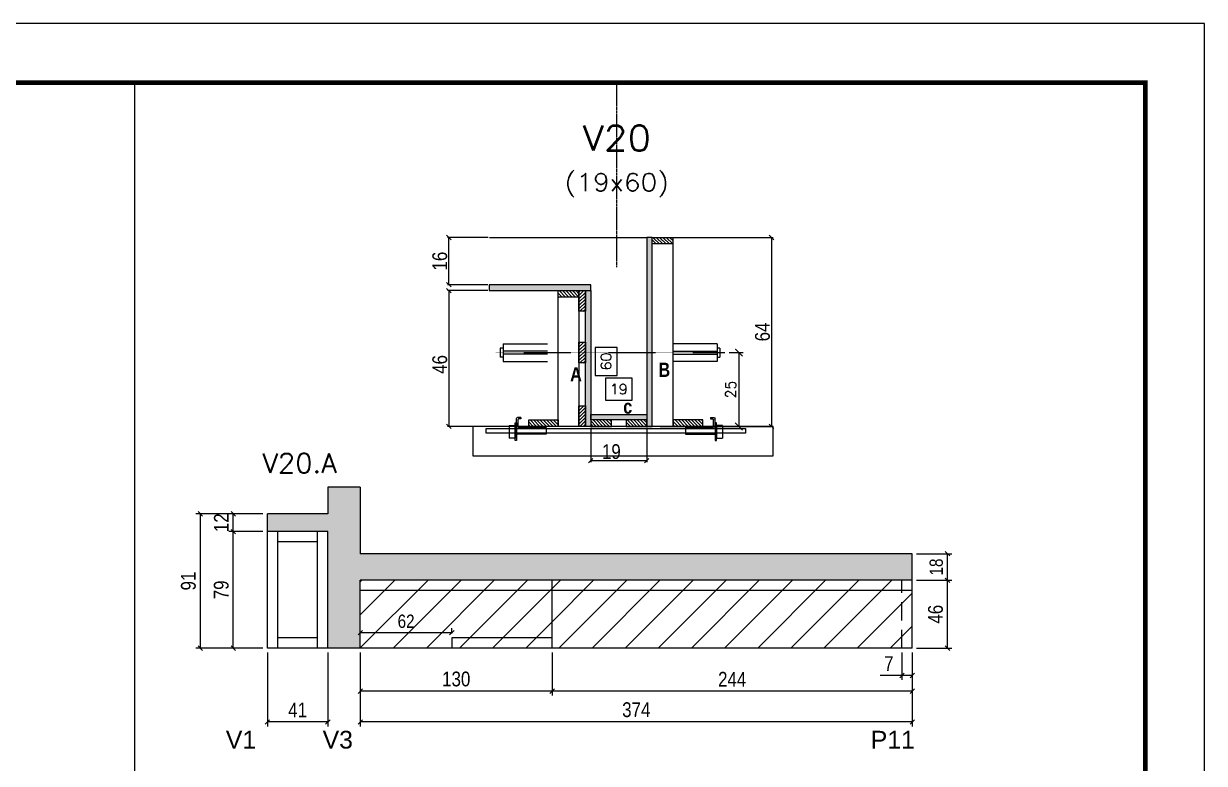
# Model space of a CAD drawing. Extents: x -10448 to -1189, y -11772 to 17235.
# Drawn here: x -8165 to -7365, y 9452 to 9953 of the extents above; entities that cross this region are included whole.
import ezdxf
from ezdxf.enums import TextEntityAlignment as Align

# ---------------------------------------------------------------- set-up
doc = ezdxf.new("R2010")
doc.units = 0
doc.linetypes.add('DASHED', pattern=[0.75, 0.5, -0.25])
doc.linetypes.add('HIDDEN', pattern=[0.375, 0.25, -0.125])
for name, color, linetype in [('5', 5, 'Continuous'), ('barrote', 251, 'Continuous'), ('COTA', 241, 'Continuous'), ('Cota Seção (2x)', 4, 'Continuous'), ('detalhes', 4, 'Continuous'), ('Painéis', 200, 'Continuous'), ('presilha', 1, 'Continuous'), ('Reaproveitamento', 251, 'Continuous'), ('SARR_2.2x7', 40, 'Continuous'), ('TENSOR', 3, 'Continuous'), ('Texto de Titulo', 7, 'Continuous'), ('Texto Qtd Sarr', 242, 'Continuous')]:
    doc.layers.add(name, color=color, linetype=linetype)
for name, color, linetype, lineweight in [('CONCRETO', 251, 'Continuous', 25), ('Folhas', 255, 'Continuous', 9), ('Hachura', 251, 'Continuous', 9), ('Madeira', 126, 'Continuous', 18), ('Sarr 2.2x7', 40, 'Continuous', 9), ('SARRAFO DE PRESSAO', 251, 'DASHED', 9), ('SCO-___-LAJ', 2, 'Continuous', 0), ('Texto Seção', 7, 'Continuous', 15)]:
    doc.layers.add(name, color=color, linetype=linetype, lineweight=lineweight)
doc.styles.add('COTA TECNICA', font='techl___.ttf', dxfattribs={"height": 10})
doc.styles.add('COTA TECNICA 2X', font='techl___.ttf', dxfattribs={"height": 10})
doc.styles.add('COTA TECNICA-50', font='techl___.ttf', dxfattribs={"height": 9})
doc.styles.add('REGUA-120', font='ROMANS.shx', dxfattribs={"height": 15})
doc.styles.add('Romans', font='romans.shx')
doc.styles.get("Standard").update_dxf_attribs({"font": 'arial.ttf'})
doc.styles.add('TECNICA', font='techb___.ttf', dxfattribs={"height": 10})
doc.dimstyles.new('COTA PAINEL-50', dxfattribs={"dimtxt": 9, "dimasz": 3, "dimexe": 3, "dimexo": 3, "dimgap": 3, "dimtad": 1, "dimdec": 1, "dimzin": 12, "dimdsep": 46, "dimtxsty": 'COTA TECNICA-50', "dimblk1": 'OBLIQUE', "dimblk2": 'OBLIQUE', "dimsah": 1, "dimcen": 0.9, "dimclrd": 4, "dimclre": 4, "dimclrt": 240, "dimadec": 1, "dimazin": 3, "dimtfac": 1, "dimtdec": 1, "dimtmove": 0, "dimatfit": 3, "dimfxl": 1, "dimtolj": 1, "dimtzin": 12, "dimarcsym": 0})
doc.dimstyles.new('Cota Seção (2x)', dxfattribs={"dimtxt": 7, "dimasz": 5, "dimexe": 3, "dimexo": 3, "dimgap": 2, "dimtad": 3, "dimdec": 1, "dimlfac": 0.5, "dimzin": 12, "dimdsep": 46, "dimtxsty": 'Romans', "dimblk": 'ARCHTICK', "dimcen": 0, "dimclrd": 4, "dimclre": 4, "dimclrt": 1, "dimadec": 1, "dimazin": 3, "dimtfac": 1, "dimtdec": 1, "dimtmove": 0, "dimatfit": 3, "dimldrblk": 'OBLIQUE', "dimfxl": 1, "dimtolj": 1, "dimtzin": 12, "dimarcsym": 0})
doc.dimstyles.new('Cota Seção interna', dxfattribs={"dimtxt": 7, "dimasz": 6, "dimexe": 0.18, "dimexo": 2, "dimgap": -4, "dimtad": 3, "dimdec": 1, "dimlfac": 0.5, "dimzin": 12, "dimdsep": 46, "dimtxsty": 'Romans', "dimblk": 'ARCHTICK', "dimcen": 0.09, "dimse1": 1, "dimse2": 1, "dimsd1": 1, "dimsd2": 1, "dimclrd": 180, "dimclre": 5, "dimclrt": 1, "dimadec": 0, "dimazin": 3, "dimtfac": 1, "dimtdec": 1, "dimtofl": 0, "dimtmove": 0, "dimatfit": 3, "dimldrblk": 'ARCHTICK', "dimfxl": 1, "dimtolj": 1, "dimtzin": 0, "dimarcsym": 0})
doc.dimstyles.new('PAINEL', dxfattribs={"dimtxt": 10, "dimasz": 3, "dimexe": 3, "dimexo": 3, "dimgap": 3, "dimtad": 1, "dimdec": 1, "dimzin": 12, "dimdsep": 46, "dimtxsty": 'COTA TECNICA', "dimblk1": 'OBLIQUE', "dimblk2": 'OBLIQUE', "dimsah": 1, "dimcen": 0.9, "dimclrd": 4, "dimclre": 4, "dimclrt": 240, "dimadec": 1, "dimazin": 3, "dimtfac": 1, "dimtdec": 1, "dimtmove": 0, "dimatfit": 3, "dimfxl": 1, "dimtolj": 1, "dimtzin": 12, "dimarcsym": 0})
doc.dimstyles.new('SECAO', dxfattribs={"dimscale": 0.333333, "dimtxt": 5, "dimasz": 9, "dimexe": 3, "dimexo": 3, "dimgap": 3, "dimtad": 1, "dimdec": 1, "dimlfac": 0.5, "dimzin": 12, "dimdsep": 46, "dimtxsty": 'COTA TECNICA 2X', "dimblk1": 'OBLIQUE', "dimblk2": 'OBLIQUE', "dimsah": 1, "dimcen": 0.9, "dimclrd": 4, "dimclre": 4, "dimclrt": 240, "dimadec": 1, "dimazin": 3, "dimtfac": 1, "dimtdec": 1, "dimtmove": 0, "dimatfit": 3, "dimfxl": 1, "dimtolj": 1, "dimtzin": 12, "dimarcsym": 0})

# ---------------------------------------------------------------- blocks, each defined once
blk = doc.blocks.new('9999999999')
at = {"layer": 'Folhas'}
blk.add_lwpolyline([(98138.98, 34190.21), (99623.98, 34190.21), (99623.98, 35240.21), (98138.98, 35240.21)], close=True, dxfattribs=at)
at = {"layer": 'Folhas', "color": 30, "const_width": 3}
blk.add_lwpolyline([(98213.98, 34230.21), (99583.98, 34230.21), (99583.98, 35200.21), (98213.98, 35200.21)], close=True, dxfattribs=at)
blk = doc.blocks.new('titulo1')
at = {"layer": 'Defpoints', "color": 252, "linetype": 'HIDDEN', "ltscale": 2}
blk.add_line((0, 0), (0, 125), dxfattribs=at)
at = {"layer": 'Defpoints', "style": 'Romans', "oblique": 15}
blk.add_attdef('FOLHA', text='', height=10, dxfattribs=at).set_placement((0, 15.58), align=Align.MIDDLE_CENTER)
at = {"layer": 'Texto Qtd Sarr', "color": 3, "style": 'Romans', "oblique": 15}
for tag, height, p in [('TITULO', 17, (0, 71.45)), ('SEÇÃO', 12, (0, 41.55))]:
    blk.add_attdef(tag, text='', height=height, dxfattribs=at).set_placement(p, align=Align.MIDDLE_CENTER)
blk = doc.blocks.new('_Oblique')
at = {"color": 0, "linetype": 'ByBlock', "lineweight": -2}
blk.add_line((-0.5, -0.5), (0.5, 0.5), dxfattribs=at)
blk = doc.blocks.new('*D807')
at = {"layer": 'COTA', "color": 4, "linetype": 'ByBlock', "lineweight": -2, "transparency": 16777216}
for p, q in [((-7806.77, 9526.69), (-7806.77, 9497.56)), ((-7562.77, 9526.69), (-7562.77, 9497.56)), ((-7562.77, 9500.56), (-7806.77, 9500.56))]:
    blk.add_line(p, q, dxfattribs=at)
at = {"layer": 'Defpoints', "color": 0, "linetype": 'ByBlock', "transparency": 16777216}
for p in [(-7806.77, 9529.69), (-7562.77, 9529.69), (-7806.77, 9500.56)]:
    blk.add_point(p, dxfattribs=at)
at = {"layer": 'COTA', "color": 4, "linetype": 'ByBlock', "lineweight": -2, "transparency": 16777216, "xscale": 3, "yscale": 3, "zscale": 3, "rotation": 180}
blk.add_blockref('_Oblique', (-7806.77, 9500.56), dxfattribs=at)
at = {"layer": 'COTA', "color": 4, "linetype": 'ByBlock', "lineweight": -2, "transparency": 16777216, "xscale": 3, "yscale": 3, "zscale": 3}
blk.add_blockref('_Oblique', (-7562.77, 9500.56), dxfattribs=at)
at = {"layer": 'COTA', "color": 240, "linetype": 'ByBlock', "transparency": 16777216, "insert": (-7684.77, 9508.63), "char_height": 10, "attachment_point": 5, "style": 'COTA TECNICA'}
blk.add_mtext('\\A1;244', dxfattribs=at)
blk = doc.blocks.new('*D808')
at = {"layer": 'COTA', "color": 4, "linetype": 'ByBlock', "lineweight": -2, "transparency": 16777216}
for p, q in [((-7936.77, 9526.69), (-7936.77, 9497.56)), ((-7806.77, 9526.69), (-7806.77, 9497.56)), ((-7806.77, 9500.56), (-7936.77, 9500.56))]:
    blk.add_line(p, q, dxfattribs=at)
at = {"layer": 'Defpoints', "color": 0, "linetype": 'ByBlock', "transparency": 16777216}
for p in [(-7936.77, 9529.69), (-7806.77, 9529.69), (-7936.77, 9500.56)]:
    blk.add_point(p, dxfattribs=at)
at = {"layer": 'COTA', "color": 4, "linetype": 'ByBlock', "lineweight": -2, "transparency": 16777216, "xscale": 3, "yscale": 3, "zscale": 3, "rotation": 180}
blk.add_blockref('_Oblique', (-7936.77, 9500.56), dxfattribs=at)
at = {"layer": 'COTA', "color": 4, "linetype": 'ByBlock', "lineweight": -2, "transparency": 16777216, "xscale": 3, "yscale": 3, "zscale": 3}
blk.add_blockref('_Oblique', (-7806.77, 9500.56), dxfattribs=at)
at = {"layer": 'COTA', "color": 240, "linetype": 'ByBlock', "transparency": 16777216, "insert": (-7871.77, 9508.78), "char_height": 10, "attachment_point": 5, "style": 'COTA TECNICA'}
blk.add_mtext('\\A1;130', dxfattribs=at)
blk = doc.blocks.new('*D814')
at = {"layer": 'COTA', "color": 4, "linetype": 'ByBlock', "lineweight": -2, "transparency": 16777216}
for p, q in [((-7936.77, 9526.69), (-7936.77, 9476.74)), ((-7562.77, 9526.69), (-7562.77, 9476.74)), ((-7562.77, 9479.74), (-7936.77, 9479.74))]:
    blk.add_line(p, q, dxfattribs=at)
at = {"layer": 'Defpoints', "color": 0, "linetype": 'ByBlock', "transparency": 16777216}
for p in [(-7936.77, 9529.69), (-7562.77, 9529.69), (-7936.77, 9479.74)]:
    blk.add_point(p, dxfattribs=at)
at = {"layer": 'COTA', "color": 4, "linetype": 'ByBlock', "lineweight": -2, "transparency": 16777216, "xscale": 3, "yscale": 3, "zscale": 3, "rotation": 180}
blk.add_blockref('_Oblique', (-7936.77, 9479.74), dxfattribs=at)
at = {"layer": 'COTA', "color": 4, "linetype": 'ByBlock', "lineweight": -2, "transparency": 16777216, "xscale": 3, "yscale": 3, "zscale": 3}
blk.add_blockref('_Oblique', (-7562.77, 9479.74), dxfattribs=at)
at = {"layer": 'COTA', "color": 240, "linetype": 'ByBlock', "transparency": 16777216, "insert": (-7749.77, 9487.96), "char_height": 10, "attachment_point": 5, "style": 'COTA TECNICA'}
blk.add_mtext('\\A1;374', dxfattribs=at)
blk = doc.blocks.new('*D815')
at = {"layer": 'COTA', "color": 4, "linetype": 'ByBlock', "lineweight": -2, "transparency": 16777216}
for p, q in [((-7559.77, 9575.69), (-7535.85, 9575.69)), ((-7538.85, 9529.69), (-7538.85, 9575.69)), ((-7559.77, 9529.69), (-7535.85, 9529.69))]:
    blk.add_line(p, q, dxfattribs=at)
at = {"layer": 'Defpoints', "color": 0, "linetype": 'ByBlock', "transparency": 16777216}
for p in [(-7562.77, 9575.69), (-7538.85, 9575.69), (-7562.77, 9529.69)]:
    blk.add_point(p, dxfattribs=at)
at = {"layer": 'COTA', "color": 4, "linetype": 'ByBlock', "lineweight": -2, "transparency": 16777216, "xscale": 3, "yscale": 3, "zscale": 3}
for p, rotation in [((-7538.85, 9575.69), 90), ((-7538.85, 9529.69), 270)]:
    blk.add_blockref('_Oblique', p, dxfattribs=dict(at, rotation=rotation))
at = {"layer": 'COTA', "color": 240, "linetype": 'ByBlock', "transparency": 16777216, "insert": (-7546.96, 9552.69), "char_height": 10, "attachment_point": 5, "rotation": 90, "style": 'COTA TECNICA'}
blk.add_mtext('\\A1;46', dxfattribs=at)
blk = doc.blocks.new('*D816')
at = {"layer": 'COTA', "color": 4, "linetype": 'ByBlock', "lineweight": -2, "transparency": 16777216}
for p, q in [((-7999.77, 9526.69), (-7999.77, 9476.74)), ((-7958.77, 9526.69), (-7958.77, 9476.74)), ((-7958.77, 9479.74), (-7999.77, 9479.74))]:
    blk.add_line(p, q, dxfattribs=at)
at = {"layer": 'Defpoints', "color": 0, "linetype": 'ByBlock', "transparency": 16777216}
for p in [(-7999.77, 9529.69), (-7958.77, 9529.69), (-7999.77, 9479.74)]:
    blk.add_point(p, dxfattribs=at)
at = {"layer": 'COTA', "color": 4, "linetype": 'ByBlock', "lineweight": -2, "transparency": 16777216, "xscale": 3, "yscale": 3, "zscale": 3, "rotation": 180}
blk.add_blockref('_Oblique', (-7999.77, 9479.74), dxfattribs=at)
at = {"layer": 'COTA', "color": 4, "linetype": 'ByBlock', "lineweight": -2, "transparency": 16777216, "xscale": 3, "yscale": 3, "zscale": 3}
blk.add_blockref('_Oblique', (-7958.77, 9479.74), dxfattribs=at)
at = {"layer": 'COTA', "color": 240, "linetype": 'ByBlock', "transparency": 16777216, "insert": (-7979.27, 9487.81), "char_height": 10, "attachment_point": 5, "style": 'COTA TECNICA'}
blk.add_mtext('\\A1;41', dxfattribs=at)
blk = doc.blocks.new('*D809')
at = {"layer": 'COTA', "color": 4, "linetype": 'ByBlock', "lineweight": -2, "transparency": 16777216}
for p, q in [((-8002.77, 9608.69), (-8025.88, 9608.69)), ((-8022.88, 9529.69), (-8022.88, 9608.69)), ((-8002.77, 9529.69), (-8025.88, 9529.69))]:
    blk.add_line(p, q, dxfattribs=at)
at = {"layer": 'Defpoints', "color": 0, "linetype": 'ByBlock', "transparency": 16777216}
for p in [(-8022.88, 9608.69), (-7999.77, 9608.69), (-7999.77, 9529.69)]:
    blk.add_point(p, dxfattribs=at)
at = {"layer": 'COTA', "color": 4, "linetype": 'ByBlock', "lineweight": -2, "transparency": 16777216, "xscale": 3, "yscale": 3, "zscale": 3}
for p, rotation in [((-8022.88, 9608.69), 90), ((-8022.88, 9529.69), 270)]:
    blk.add_blockref('_Oblique', p, dxfattribs=dict(at, rotation=rotation))
at = {"layer": 'COTA', "color": 240, "linetype": 'ByBlock', "transparency": 16777216, "insert": (-8030.98, 9569.19), "char_height": 10, "attachment_point": 5, "rotation": 90, "style": 'COTA TECNICA'}
blk.add_mtext('\\A1;79', dxfattribs=at)
blk = doc.blocks.new('*D810')
at = {"layer": 'COTA', "color": 4, "linetype": 'ByBlock', "lineweight": -2, "transparency": 16777216}
for p, q in [((-8002.77, 9620.69), (-8025.88, 9620.69)), ((-8022.88, 9608.69), (-8022.88, 9620.69)), ((-8002.77, 9608.69), (-8025.88, 9608.69))]:
    blk.add_line(p, q, dxfattribs=at)
at = {"layer": 'Defpoints', "color": 0, "linetype": 'ByBlock', "transparency": 16777216}
for p in [(-8022.88, 9620.69), (-7999.77, 9620.69), (-7999.77, 9608.69)]:
    blk.add_point(p, dxfattribs=at)
at = {"layer": 'COTA', "color": 4, "linetype": 'ByBlock', "lineweight": -2, "transparency": 16777216, "xscale": 3, "yscale": 3, "zscale": 3}
for p, rotation in [((-8022.88, 9620.69), 90), ((-8022.88, 9608.69), 270)]:
    blk.add_blockref('_Oblique', p, dxfattribs=dict(at, rotation=rotation))
at = {"layer": 'COTA', "color": 240, "linetype": 'ByBlock', "transparency": 16777216, "insert": (-8030.94, 9614.69), "char_height": 10, "attachment_point": 5, "rotation": 90, "style": 'COTA TECNICA'}
blk.add_mtext('\\A1;12', dxfattribs=at)
blk = doc.blocks.new('*D811')
at = {"layer": 'COTA', "color": 4, "linetype": 'ByBlock', "lineweight": -2, "transparency": 16777216}
for p, q in [((-8002.77, 9620.69), (-8048.17, 9620.69)), ((-8045.17, 9529.69), (-8045.17, 9620.69)), ((-8002.77, 9529.69), (-8048.17, 9529.69))]:
    blk.add_line(p, q, dxfattribs=at)
at = {"layer": 'Defpoints', "color": 0, "linetype": 'ByBlock', "transparency": 16777216}
for p in [(-8045.17, 9620.69), (-7999.77, 9620.69), (-7999.77, 9529.69)]:
    blk.add_point(p, dxfattribs=at)
at = {"layer": 'COTA', "color": 4, "linetype": 'ByBlock', "lineweight": -2, "transparency": 16777216, "xscale": 3, "yscale": 3, "zscale": 3}
for p, rotation in [((-8045.17, 9620.69), 90), ((-8045.17, 9529.69), 270)]:
    blk.add_blockref('_Oblique', p, dxfattribs=dict(at, rotation=rotation))
at = {"layer": 'COTA', "color": 240, "linetype": 'ByBlock', "transparency": 16777216, "insert": (-8053.26, 9575.19), "char_height": 10, "attachment_point": 5, "rotation": 90, "style": 'COTA TECNICA'}
blk.add_mtext('\\A1;91', dxfattribs=at)
blk = doc.blocks.new('*D817')
at = {"layer": 'COTA', "color": 4, "linetype": 'ByBlock', "lineweight": -2, "transparency": 16777216}
for p, q in [((-7569.77, 9526.69), (-7569.77, 9508.2)), ((-7562.77, 9526.69), (-7562.77, 9508.2)), ((-7569.77, 9511.2), (-7584.5, 9511.2)), ((-7562.77, 9511.2), (-7569.77, 9511.2))]:
    blk.add_line(p, q, dxfattribs=at)
at = {"layer": 'Defpoints', "color": 0, "linetype": 'ByBlock', "transparency": 16777216}
for p in [(-7569.77, 9529.69), (-7562.77, 9529.69), (-7569.77, 9511.2)]:
    blk.add_point(p, dxfattribs=at)
at = {"layer": 'COTA', "color": 4, "linetype": 'ByBlock', "lineweight": -2, "transparency": 16777216, "xscale": 3, "yscale": 3, "zscale": 3, "rotation": 180}
blk.add_blockref('_Oblique', (-7569.77, 9511.2), dxfattribs=at)
at = {"layer": 'COTA', "color": 4, "linetype": 'ByBlock', "lineweight": -2, "transparency": 16777216, "xscale": 3, "yscale": 3, "zscale": 3}
blk.add_blockref('_Oblique', (-7562.77, 9511.2), dxfattribs=at)
at = {"layer": 'COTA', "color": 240, "linetype": 'ByBlock', "transparency": 16777216, "insert": (-7578.63, 9519.27), "char_height": 10, "attachment_point": 5, "style": 'COTA TECNICA'}
blk.add_mtext('\\A1;7', dxfattribs=at)
blk = doc.blocks.new('*D819')
at = {"layer": 'COTA', "color": 4, "linetype": 'ByBlock', "lineweight": -2, "transparency": 16777216}
for p, q in [((-7559.77, 9593.69), (-7535.85, 9593.69)), ((-7538.85, 9575.69), (-7538.85, 9593.69)), ((-7559.77, 9575.69), (-7535.85, 9575.69))]:
    blk.add_line(p, q, dxfattribs=at)
at = {"layer": 'Defpoints', "color": 0, "linetype": 'ByBlock', "transparency": 16777216}
for p in [(-7562.77, 9593.69), (-7538.85, 9593.69), (-7562.77, 9575.69)]:
    blk.add_point(p, dxfattribs=at)
at = {"layer": 'COTA', "color": 4, "linetype": 'ByBlock', "lineweight": -2, "transparency": 16777216, "xscale": 3, "yscale": 3, "zscale": 3}
for p, rotation in [((-7538.85, 9593.69), 90), ((-7538.85, 9575.69), 270)]:
    blk.add_blockref('_Oblique', p, dxfattribs=dict(at, rotation=rotation))
at = {"layer": 'COTA', "color": 240, "linetype": 'ByBlock', "transparency": 16777216, "insert": (-7546.44, 9584.69), "char_height": 9, "attachment_point": 5, "rotation": 90, "style": 'COTA TECNICA-50'}
blk.add_mtext('\\A1;18', dxfattribs=at)
blk = doc.blocks.new('*D813')
at = {"layer": 'COTA', "color": 4, "linetype": 'ByBlock', "lineweight": -2, "transparency": 16777216}
for p, q in [((-7936.77, 9532.69), (-7936.77, 9543.29)), ((-7936.77, 9540.29), (-7874.77, 9540.29)), ((-7874.77, 9539.69), (-7874.77, 9543.29))]:
    blk.add_line(p, q, dxfattribs=at)
at = {"layer": 'Defpoints', "color": 0, "linetype": 'ByBlock', "transparency": 16777216}
for p in [(-7874.77, 9540.29), (-7874.77, 9536.69), (-7936.77, 9529.69)]:
    blk.add_point(p, dxfattribs=at)
at = {"layer": 'COTA', "color": 4, "linetype": 'ByBlock', "lineweight": -2, "transparency": 16777216, "xscale": 3, "yscale": 3, "zscale": 3, "rotation": 180}
blk.add_blockref('_Oblique', (-7936.77, 9540.29), dxfattribs=at)
at = {"layer": 'COTA', "color": 4, "linetype": 'ByBlock', "lineweight": -2, "transparency": 16777216, "xscale": 3, "yscale": 3, "zscale": 3}
blk.add_blockref('_Oblique', (-7874.77, 9540.29), dxfattribs=at)
at = {"layer": 'COTA', "color": 240, "linetype": 'ByBlock', "transparency": 16777216, "insert": (-7905.77, 9547.88), "char_height": 9, "attachment_point": 5, "style": 'COTA TECNICA-50'}
blk.add_mtext('\\A1;62', dxfattribs=at)
blk = doc.blocks.new('*D911')
at = {"layer": 'COTA', "color": 4, "lineweight": -2, "transparency": 16777216}
for p, q in [((-7780.66, 9678.91), (-7780.66, 9655.73)), ((-7742.66, 9678.91), (-7742.66, 9655.73)), ((-7780.66, 9656.73), (-7742.66, 9656.73))]:
    blk.add_line(p, q, dxfattribs=at)
at = {"layer": 'Defpoints', "color": 0, "transparency": 16777216}
for p in [(-7780.66, 9679.91), (-7742.66, 9679.91), (-7742.66, 9656.73)]:
    blk.add_point(p, dxfattribs=at)
at = {"layer": 'COTA', "color": 4, "lineweight": -2, "transparency": 16777216, "xscale": 3, "yscale": 3, "zscale": 3, "rotation": 180}
blk.add_blockref('_Oblique', (-7780.66, 9656.73), dxfattribs=at)
at = {"layer": 'COTA', "color": 4, "lineweight": -2, "transparency": 16777216, "xscale": 3, "yscale": 3, "zscale": 3}
blk.add_blockref('_Oblique', (-7742.66, 9656.73), dxfattribs=at)
at = {"layer": 'COTA', "color": 240, "transparency": 16777216, "insert": (-7766.66, 9662.82), "char_height": 10, "attachment_point": 5, "style": 'COTA TECNICA 2X'}
blk.add_mtext('\\A1;19', dxfattribs=at)
blk = doc.blocks.new('*D912')
at = {"layer": 'COTA', "color": 4, "lineweight": -2, "transparency": 16777216}
for p, q in [((-7733.66, 9807.91), (-7657.11, 9807.91)), ((-7658.11, 9807.91), (-7658.11, 9679.91)), ((-7733.66, 9679.91), (-7657.11, 9679.91))]:
    blk.add_line(p, q, dxfattribs=at)
at = {"layer": 'Defpoints', "color": 0, "transparency": 16777216}
for p in [(-7734.66, 9807.91, 0), (-7734.66, 9679.91, 0), (-7658.11, 9679.91)]:
    blk.add_point(p, dxfattribs=at)
at = {"layer": 'COTA', "color": 4, "lineweight": -2, "transparency": 16777216, "xscale": 3, "yscale": 3, "zscale": 3}
for p, rotation in [((-7658.11, 9807.91), 90), ((-7658.11, 9679.91), 270)]:
    blk.add_blockref('_Oblique', p, dxfattribs=dict(at, rotation=rotation))
at = {"layer": 'COTA', "color": 240, "transparency": 16777216, "insert": (-7664.21, 9743.91), "char_height": 10, "attachment_point": 5, "rotation": 90, "style": 'COTA TECNICA 2X'}
blk.add_mtext('\\A1;64', dxfattribs=at)
blk = doc.blocks.new('*D913')
at = {"layer": 'COTA', "color": 4, "lineweight": -2, "transparency": 16777216}
for p, q in [((-7850.35, 9771.91), (-7877.79, 9771.91)), ((-7876.79, 9771.91), (-7876.79, 9679.91)), ((-7789.66, 9679.91), (-7877.79, 9679.91))]:
    blk.add_line(p, q, dxfattribs=at)
at = {"layer": 'Defpoints', "color": 0, "transparency": 16777216}
for p in [(-7849.35, 9771.91), (-7876.79, 9679.91), (-7788.66, 9679.91, 0)]:
    blk.add_point(p, dxfattribs=at)
at = {"layer": 'COTA', "color": 4, "lineweight": -2, "transparency": 16777216, "xscale": 3, "yscale": 3, "zscale": 3}
for p, rotation in [((-7876.79, 9771.91), 90), ((-7876.79, 9679.91), 270)]:
    blk.add_blockref('_Oblique', p, dxfattribs=dict(at, rotation=rotation))
at = {"layer": 'COTA', "color": 240, "transparency": 16777216, "insert": (-7882.89, 9721.91), "char_height": 10, "attachment_point": 5, "rotation": 90, "style": 'COTA TECNICA 2X'}
blk.add_mtext('\\A1;46', dxfattribs=at)
blk = doc.blocks.new('*D914')
at = {"layer": 'COTA', "color": 4, "lineweight": -2, "transparency": 16777216}
for p, q in [((-7850.18, 9807.91), (-7877.79, 9807.91)), ((-7876.79, 9775.91), (-7876.79, 9807.91)), ((-7850.35, 9775.91), (-7877.79, 9775.91))]:
    blk.add_line(p, q, dxfattribs=at)
at = {"layer": 'Defpoints', "color": 0, "transparency": 16777216}
for p in [(-7876.79, 9807.91), (-7849.18, 9807.91), (-7849.35, 9775.91)]:
    blk.add_point(p, dxfattribs=at)
at = {"layer": 'COTA', "color": 4, "lineweight": -2, "transparency": 16777216, "xscale": 3, "yscale": 3, "zscale": 3}
for p, rotation in [((-7876.79, 9807.91), 90), ((-7876.79, 9775.91), 270)]:
    blk.add_blockref('_Oblique', p, dxfattribs=dict(at, rotation=rotation))
at = {"layer": 'COTA', "color": 240, "transparency": 16777216, "insert": (-7882.89, 9791.91), "char_height": 10, "attachment_point": 5, "rotation": 90, "style": 'COTA TECNICA 2X'}
blk.add_mtext('\\A1;16', dxfattribs=at)
blk = doc.blocks.new('*D916')
at = {"layer": 'Cota Seção (2x)', "color": 180, "lineweight": -2, "transparency": 16777216}
for p, q in [((-7762.7, 9733.41), (-7777.7, 9733.41)), ((-7777.7, 9733.41), (-7777.7, 9714.41)), ((-7762.7, 9714.41), (-7762.7, 9733.41)), ((-7777.7, 9714.41), (-7762.7, 9714.41))]:
    blk.add_line(p, q, dxfattribs=at)
at = {"layer": 'Defpoints', "color": 0, "transparency": 16777216}
for p in [(-7758.7, 9807.91), (-7742.66, 9807.91), (-7742.66, 9687.91)]:
    blk.add_point(p, dxfattribs=at)
at = {"layer": 'Cota Seção (2x)', "color": 1, "transparency": 16777216, "insert": (-7770.2, 9723.91), "char_height": 7, "attachment_point": 5, "rotation": 90, "style": 'Romans'}
blk.add_mtext('\\A1;60', dxfattribs=at)
blk = doc.blocks.new('_ArchTick')
at = {"color": 0, "linetype": 'ByBlock', "const_width": 0.15}
blk.add_lwpolyline([(-0.5, -0.5), (0.5, 0.5)], dxfattribs=at)
blk = doc.blocks.new('*D917')
at = {"layer": 'Cota Seção (2x)', "color": 180, "lineweight": -2, "transparency": 16777216}
for p, q in [((-7752.66, 9712.68), (-7770.66, 9712.68)), ((-7770.66, 9712.68), (-7770.66, 9697.68)), ((-7752.66, 9697.68), (-7752.66, 9712.68)), ((-7770.66, 9697.68), (-7752.66, 9697.68))]:
    blk.add_line(p, q, dxfattribs=at)
at = {"layer": 'Defpoints', "color": 0, "transparency": 16777216}
for p in [(-7742.66, 9693.68), (-7780.66, 9687.91), (-7742.66, 9687.91)]:
    blk.add_point(p, dxfattribs=at)
at = {"layer": 'Cota Seção (2x)', "color": 1, "transparency": 16777216, "insert": (-7761.66, 9705.18), "char_height": 7, "attachment_point": 5, "style": 'Romans'}
blk.add_mtext('\\A1;19', dxfattribs=at)
blk = doc.blocks.new('*D915')
at = {"layer": 'COTA', "color": 4, "lineweight": -2, "transparency": 16777216}
for p, q in [((-7686.75, 9729.91), (-7677.25, 9729.91)), ((-7680.25, 9729.91), (-7680.25, 9679.91)), ((-7702.06, 9679.91), (-7677.25, 9679.91))]:
    blk.add_line(p, q, dxfattribs=at)
at = {"layer": 'Defpoints', "color": 0, "transparency": 16777216}
for p in [(-7689.75, 9729.91), (-7705.06, 9679.91), (-7680.25, 9679.91)]:
    blk.add_point(p, dxfattribs=at)
at = {"layer": 'COTA', "color": 4, "lineweight": -2, "transparency": 16777216, "xscale": 5, "yscale": 5, "zscale": 5}
for p, rotation in [((-7680.25, 9729.91), 90), ((-7680.25, 9679.91), 270)]:
    blk.add_blockref('_ArchTick', p, dxfattribs=dict(at, rotation=rotation))
at = {"layer": 'COTA', "color": 1, "transparency": 16777216, "insert": (-7685.75, 9704.91), "char_height": 7, "attachment_point": 5, "rotation": 90, "style": 'Romans'}
blk.add_mtext('\\A1;25', dxfattribs=at)
blk = doc.blocks.new('PRESILHA METÁLICA 1')
at = {"layer": 'presilha'}
for p, q in [((0, 13), (6, 13)), ((0, 13), (0, 0)), ((6, 15.5), (7.5, 15.5)), ((6, -2.5), (6, 15.5)), ((6, 13), (6, 0)), ((7.5, 10.6), (7.5, 19.9)), ((7.5, 15.5), (7.5, -2.5)), ((12, 21), (8.6, 21)), ((9, 11.6), (9, 18.9)), ((12, 19.5), (9.6, 19.5)), ((12, 21), (12, 19.5)), ((6, 0), (0, 0)), ((37.5, 4.1), (7.5, 4.1)), ((37.5, 11), (9.6, 11)), ((37.5, 11), (37.5, 4.1)), ((7.5, -2.5), (6, -2.5))]:
    blk.add_line(p, q, dxfattribs=at)
for centre, radius, start, end in [((8.6, 19.9), 1.14, 90, 180), ((9.6, 18.9), 0.57, 90, 180), ((9.6, 11.6), 0.57, 180, 270)]:
    blk.add_arc(centre, radius, start, end, dxfattribs=at)

msp = doc.modelspace()

# ---------------------------------------------------------------- hatches: boundary and pattern name
at = {"layer": 'COTA', "linetype": 'ByBlock'}
h = msp.add_hatch(dxfattribs=at)
h.set_pattern_fill('AR-CONC', color=256, scale=0.03)
h.paths.add_polyline_path([(-7562.77, 9593.69), (-7936.77, 9593.69), (-7936.77, 9638.69), (-7958.77, 9638.69), (-7958.77, 9620.69), (-7999.77, 9620.69), (-7999.77, 9608.69), (-7958.77, 9608.69), (-7958.77, 9529.69), (-7936.77, 9529.69), (-7936.77, 9575.69), (-7562.77, 9575.69)])
at = {"layer": 'Hachura'}
h = msp.add_hatch(color=256, dxfattribs=at)
h.dxf.hatch_style = 1
h.paths.add_polyline_path([(-7739.06, 9807.91), (-7742.66, 9807.91), (-7742.66, 9679.91), (-7739.06, 9679.91)])
h = msp.add_hatch(dxfattribs=at)
h.set_pattern_fill('ANSI31', color=256, scale=0.5, angle=90, style=0)
h.set_pattern_definition([(135, (-31031.9778, 18111.1567), (-1.12253202, -1.12253202), [])])
h.paths.add_polyline_path([(-7725.06, 9807.91), (-7725.06, 9803.51), (-7739.06, 9803.51), (-7739.06, 9807.91)])
h = msp.add_hatch(color=256, dxfattribs=at)
h.dxf.hatch_style = 1
h.paths.add_polyline_path([(-7780.66, 9775.91), (-7849.35, 9775.91), (-7849.35, 9771.91), (-7780.66, 9771.91)])
h = msp.add_hatch(dxfattribs=at)
h.set_pattern_fill('ANSI31', color=256, scale=0.5, angle=90, style=0)
h.set_pattern_definition([(135, (-31095.5778, 18075.1567), (-1.12253202, -1.12253202), [])])
h.paths.add_polyline_path([(-7788.66, 9771.91), (-7788.66, 9767.51), (-7802.66, 9767.51), (-7802.66, 9771.91)])
h = msp.add_hatch(color=256, dxfattribs=at)
h.dxf.hatch_style = 1
h.paths.add_polyline_path([(-7780.66, 9771.91), (-7784.26, 9771.91), (-7784.26, 9757.91), (-7784.26, 9679.91), (-7780.66, 9679.91), (-7780.66, 9684.31)])
h = msp.add_hatch(dxfattribs=at)
h.set_pattern_fill('ANSI31', color=256, scale=0.5, angle=270, style=0)
h.set_pattern_definition([(315, (14789.6626, 1450.2692), (1.12253202, 1.12253202), [])])
h.paths.add_polyline_path([(-7822.66, 9679.91), (-7822.66, 9684.31), (-7802.66, 9684.31), (-7802.66, 9679.91)])
h = msp.add_hatch(color=256, dxfattribs=at)
h.dxf.hatch_style = 1
h.paths.add_polyline_path([(-7742.66, 9687.91), (-7780.66, 9687.91), (-7780.66, 9684.31), (-7766.66, 9684.31), (-7742.66, 9684.31)])
h = msp.add_hatch(dxfattribs=at)
h.set_pattern_fill('ANSI31', color=256, scale=0.5, angle=270, style=0)
h.set_pattern_definition([(315, (14793.6626, 1450.2692), (1.12253202, 1.12253202), [])])
h.paths.add_polyline_path([(-7704.66, 9679.91), (-7704.66, 9684.31), (-7724.66, 9684.31), (-7724.66, 9679.91)])
at = {"layer": 'Madeira'}
h = msp.add_hatch(dxfattribs=at)
h.set_pattern_fill('ANSI31', color=256, scale=0.5)
h.set_pattern_definition([(45, (-131317.4991, -24112.6791), (-1.122532015, 1.122532015), [])])
h.paths.add_polyline_path([(-7784.26, 9771.91), (-7788.66, 9771.91), (-7788.66, 9757.91), (-7784.26, 9757.91)])
h = msp.add_hatch(dxfattribs=at)
h.set_pattern_fill('ANSI31', color=256, scale=0.5)
h.set_pattern_definition([(45, (-131317.4991, -24147.6791), (-1.122532015, 1.122532015), [])])
h.paths.add_polyline_path([(-7784.26, 9736.91), (-7788.66, 9736.91), (-7788.66, 9722.91), (-7784.26, 9722.91)])
h = msp.add_hatch(dxfattribs=at)
h.set_pattern_fill('ANSI31', color=256, scale=0.5)
h.set_pattern_definition([(45, (-131317.4991, -24190.6791), (-1.122532015, 1.122532015), [])])
h.paths.add_polyline_path([(-7784.26, 9693.91), (-7788.66, 9693.91), (-7788.66, 9679.91), (-7784.26, 9679.91)])
h = msp.add_hatch(dxfattribs=at)
h.set_pattern_fill('ANSI31', color=256, scale=0.5, angle=90)
h.set_pattern_definition([(135, (26121.2627, -113832.2568), (-1.122532015, -1.122532015), [])])
h.paths.add_polyline_path([(-7780.66, 9684.31), (-7780.66, 9679.91), (-7766.66, 9679.91), (-7766.66, 9684.31)])
h = msp.add_hatch(dxfattribs=at)
h.set_pattern_fill('ANSI31', color=256, scale=0.5, angle=90)
h.set_pattern_definition([(135, (26097.2627, -113832.2568), (-1.122532015, -1.122532015), [])])
h.paths.add_polyline_path([(-7756.66, 9684.31), (-7756.66, 9679.91), (-7742.66, 9679.91), (-7742.66, 9684.31)])
at = {"layer": 'Reaproveitamento'}
h = msp.add_hatch(dxfattribs=at)
h.set_pattern_fill('ANSI31', color=256, scale=5)
h.paths.add_polyline_path([(-7806.77, 9575.69), (-7936.77, 9575.69), (-7936.77, 9529.69), (-7806.77, 9529.69)])
h = msp.add_hatch(dxfattribs=at)
h.set_pattern_fill('ANSI31', color=256, scale=5)
h.paths.add_polyline_path([(-7562.77, 9575.69), (-7806.77, 9575.69), (-7806.77, 9529.69), (-7562.77, 9529.69)])

# ---------------------------------------------------------------- linework, layer by layer
at = {"ltscale": 3}
for p, q in [((-7841.98, 9732.91), (-7841.98, 9726.91)), ((-7839.98, 9732.91), (-7841.98, 9732.91)), ((-7839.98, 9735.91), (-7839.98, 9723.91)), ((-7839.98, 9735.91), (-7809.98, 9735.91)), ((-7809.98, 9730.91), (-7839.98, 9730.91)), ((-7695.06, 9735.91), (-7725.06, 9735.91)), ((-7725.06, 9730.91), (-7695.06, 9730.91)), ((-7695.06, 9735.91), (-7695.06, 9723.91)), ((-7693.06, 9732.91), (-7695.06, 9732.91)), ((-7693.06, 9732.91), (-7693.06, 9726.91)), ((-7839.98, 9726.91), (-7841.98, 9726.91)), ((-7809.98, 9728.91), (-7839.98, 9728.91)), ((-7839.98, 9723.91), (-7809.98, 9723.91)), ((-7725.06, 9728.91), (-7695.06, 9728.91)), ((-7695.06, 9723.91), (-7725.06, 9723.91)), ((-7695.06, 9726.91), (-7693.06, 9726.91))]:
    msp.add_line(p, q, dxfattribs=at)
at = {"layer": 'barrote', "elevation": 0}
msp.add_lwpolyline([(-7860.51, 9659.91), (-7656.93, 9659.91), (-7656.93, 9679.91), (-7860.51, 9679.91)], close=True, dxfattribs=at)
at = {"layer": 'CONCRETO', "linetype": 'Continuous'}
msp.add_line((-7849.18, 9807.91), (-7742.66, 9807.91), dxfattribs=at)
at = {"layer": 'COTA', "linetype": 'ByBlock'}
for p, q in [((-8089.78, 9912.78), (-8089.78, 9142.02)), ((-7936.77, 9638.69), (-7958.77, 9638.69)), ((-7958.77, 9638.69), (-7958.77, 9620.69)), ((-7936.77, 9638.69), (-7936.77, 9593.69)), ((-7958.77, 9620.69), (-7999.77, 9620.69)), ((-7999.77, 9608.69), (-7999.77, 9620.69)), ((-7562.77, 9593.69), (-7936.77, 9593.69)), ((-7562.77, 9575.69), (-7562.77, 9593.69)), ((-7936.77, 9529.69), (-7958.77, 9529.69))]:
    msp.add_line(p, q, dxfattribs=at)
at = {"layer": 'Madeira', "elevation": 0}
for points in [[(-7725.06, 9807.91), (-7725.06, 9803.51), (-7739.06, 9803.51), (-7739.06, 9807.91)], [(-7725.06, 9679.91), (-7739.06, 9679.91), (-7739.06, 9807.91), (-7725.06, 9807.91)], [(-7784.26, 9736.91), (-7784.26, 9722.91), (-7788.66, 9722.91), (-7788.66, 9736.91)], [(-7784.26, 9693.91), (-7784.26, 9679.91), (-7788.66, 9679.91), (-7788.66, 9693.91)], [(-7822.66, 9679.91), (-7822.66, 9684.31), (-7802.66, 9684.31), (-7802.66, 9679.91)], [(-7766.66, 9684.31), (-7780.66, 9684.31), (-7780.66, 9679.91), (-7766.66, 9679.91)], [(-7742.66, 9684.31), (-7756.66, 9684.31), (-7756.66, 9679.91), (-7742.66, 9679.91)], [(-7704.66, 9679.91), (-7704.66, 9684.31), (-7724.66, 9684.31), (-7724.66, 9679.91)]]:
    msp.add_lwpolyline(points, close=True, dxfattribs=at)
at = {"layer": 'Madeira'}
for points in [[(-7788.66, 9771.91), (-7788.66, 9767.51), (-7802.66, 9767.51), (-7802.66, 9771.91)], [(-7788.66, 9679.91), (-7802.66, 9679.91), (-7802.66, 9771.91), (-7788.66, 9771.91)], [(-7784.26, 9771.91), (-7784.26, 9757.91), (-7788.66, 9757.91), (-7788.66, 9771.91)]]:
    msp.add_lwpolyline(points, close=True, dxfattribs=at)
at = {"layer": 'Painéis'}
msp.add_line((-7849.35, 9775.91), (-7849.35, 9771.91), dxfattribs=at)
at = {"layer": 'Painéis', "linetype": 'ByBlock'}
for p, q in [((-7999.77, 9529.69), (-7999.77, 9608.69)), ((-7958.77, 9608.69), (-7999.77, 9608.69)), ((-7958.77, 9529.69), (-7958.77, 9608.69)), ((-7562.77, 9575.69), (-7936.77, 9575.69)), ((-7936.77, 9529.69), (-7936.77, 9575.69)), ((-7806.77, 9529.69), (-7806.77, 9575.69)), ((-7562.77, 9529.69), (-7562.77, 9575.69)), ((-7958.77, 9529.69), (-7999.77, 9529.69)), ((-7562.77, 9529.69), (-7936.77, 9529.69))]:
    msp.add_line(p, q, dxfattribs=at)
at = {"layer": 'Painéis', "linetype": 'Continuous', "elevation": 0}
for points in [[(-7739.06, 9679.91), (-7739.06, 9807.91), (-7742.66, 9807.91), (-7742.66, 9679.91)], [(-7784.26, 9679.91), (-7784.26, 9771.91), (-7780.66, 9771.91), (-7780.66, 9679.91)], [(-7780.66, 9687.91), (-7742.66, 9687.91), (-7742.66, 9684.31), (-7780.66, 9684.31)]]:
    msp.add_lwpolyline(points, close=True, dxfattribs=at)
at = {"layer": 'Painéis', "linetype": 'Continuous'}
msp.add_lwpolyline([(-7849.35, 9771.91), (-7780.66, 9771.91), (-7780.66, 9775.91), (-7849.35, 9775.91)], dxfattribs=at)
at = {"layer": 'Sarr 2.2x7', "linetype": 'HIDDEN', "ltscale": 50}
msp.add_line((-7569.77, 9529.69), (-7569.77, 9575.69), dxfattribs=at)
at = {"layer": 'SARR_2.2x7', "linetype": 'Continuous'}
for p, q in [((-7992.77, 9529.69), (-7992.77, 9608.69)), ((-7965.77, 9529.69), (-7965.77, 9608.69)), ((-7965.77, 9601.69), (-7992.77, 9601.69)), ((-7806.77, 9568.69), (-7936.77, 9568.69)), ((-7562.77, 9568.69), (-7806.77, 9568.69)), ((-7965.77, 9536.69), (-7992.77, 9536.69)), ((-7806.77, 9536.69), (-7874.77, 9536.69)), ((-7874.77, 9536.69), (-7874.77, 9529.69)), ((-7871.27, 9529.69), (-7874.77, 9529.69))]:
    msp.add_line(p, q, dxfattribs=at)
at = {"layer": 'SCO-___-LAJ', "color": 1, "elevation": 0}
msp.add_lwpolyline([(-7851.51, 9678.58), (-7675.8, 9678.58), (-7675.8, 9675.38), (-7851.51, 9675.38)], close=True, dxfattribs=at)
at = {"layer": 'TENSOR', "linetype": 'HIDDEN', "ltscale": 0.5}
msp.add_line((-7844.98, 9729.91), (-7689.75, 9729.91), dxfattribs=at)

# ---------------------------------------------------------------- block references
at = {"layer": 'presilha', "yscale": 0.6666666666666666, "zscale": 0.6666666666666666}
for p, xscale in [((-7835.92, 9671.95), 0.6666666666666666), ((-7691.39, 9671.95), -0.6666666666666666)]:
    msp.add_blockref('PRESILHA METÁLICA 1', p, dxfattribs=dict(at, xscale=xscale))
at = {"layer": 'SARRAFO DE PRESSAO', "color": 6, "linetype": 'ByBlock'}
msp.add_blockref('9999999999', (-106988.76, -25287.43), dxfattribs=at)
at = {"layer": 'Texto Seção'}
ref = msp.add_blockref('titulo1', (-7762.96, 9787.78), dxfattribs=at)
ref.add_attrib('TITULO', 'V20', dxfattribs={"layer": 'Texto de Titulo', "color": 7, "height": 17, "style": 'Romans', "width": 1.1}).set_placement((-7762.96, 9875.28), align=Align.MIDDLE_CENTER)
ref.add_attrib('SEÇÃO', '(19x60)', dxfattribs={"layer": 'Texto de Titulo', "color": 7, "height": 12, "style": 'Romans', "width": 1.1}).set_placement((-7762.96, 9845.28), align=Align.MIDDLE_CENTER)

# ---------------------------------------------------------------- texts
at = {"layer": '5', "linetype": 'Continuous'}
for s, p in [('V1', (-8027.9, 9461.72)), ('V3', (-7962.29, 9461.72)), ('P11', (-7590.84, 9461.72))]:
    msp.add_text(s, height=12, rotation=359.99996, dxfattribs=at).set_placement(p)
at = {"layer": 'detalhes', "style": 'TECNICA'}
for s, p in [('B', (-7734.75, 9713.47)), ('A', (-7794.59, 9710.46)), ('c', (-7758.61, 9688.57))]:
    msp.add_text(s, height=9.6, dxfattribs=at).set_placement(p)
at = {"layer": 'Texto Seção', "style": 'REGUA-120', "width": 1.05}
msp.add_text('V20.A', height=13, dxfattribs=at).set_placement((-8003.1, 9648.58))

# ---------------------------------------------------------------- dimensions: what is measured, and where the dimension line sits
at = {"layer": 'COTA'}
for base, p1, p2, dimstyle, picture, middle in [((-7876.79, 9807.91), (-7849.35, 9775.91), (-7849.18, 9807.91), 'SECAO', '*D914', (-7882.89, 9791.91)), ((-7658.11, 9679.91), (-7734.66, 9807.91), (-7734.66, 9679.91), 'SECAO', '*D912', (-7664.21, 9743.91)), ((-7680.25, 9679.91), (-7689.75, 9729.91), (-7705.06, 9679.91), 'Cota Seção (2x)', '*D915', (-7685.75, 9704.91))]:
    dim = msp.add_linear_dim(base=base, p1=p1, p2=p2, angle=90, dimstyle=dimstyle, dxfattribs=at)
    dim.commit()
    dim.dimension.update_dxf_attribs({"geometry": picture, "text_midpoint": middle})
dim = msp.add_linear_dim(base=(-7876.79, 9679.91), p1=(-7849.35, 9771.91), p2=(-7788.66, 9679.91), angle=90, dimstyle='SECAO', dxfattribs=at)
dim.commit()
dim.dimension.update_dxf_attribs({"geometry": '*D913', "text_midpoint": (-7876.79, 9721.91), "dimtype": 160})
dim = msp.add_linear_dim(base=(-7742.66, 9656.73), p1=(-7780.66, 9679.91), p2=(-7742.66, 9679.91), dimstyle='SECAO', dxfattribs=at)
dim.commit()
dim.dimension.update_dxf_attribs({"geometry": '*D911', "text_midpoint": (-7766.66, 9656.73), "dimtype": 160})
at = {"layer": 'COTA', "linetype": 'ByBlock'}
for base, p1, p2, angle, dimstyle, picture, middle in [((-8045.17, 9620.69), (-7999.77, 9529.69), (-7999.77, 9620.69), 90, 'PAINEL', '*D811', (-8053.26, 9575.19)), ((-8022.88, 9608.69), (-7999.77, 9529.69), (-7999.77, 9608.69), 90, 'PAINEL', '*D809', (-8030.98, 9569.19)), ((-7538.85, 9593.69), (-7562.77, 9575.69), (-7562.77, 9593.69), 90, 'COTA PAINEL-50', '*D819', (-7546.44, 9584.69)), ((-7538.85, 9575.69), (-7562.77, 9529.69), (-7562.77, 9575.69), 90, 'PAINEL', '*D815', (-7546.96, 9552.69)), ((-7999.77, 9479.74), (-7958.77, 9529.69), (-7999.77, 9529.69), 180, 'PAINEL', '*D816', (-7979.27, 9487.81)), ((-7936.77, 9500.56), (-7806.77, 9529.69), (-7936.77, 9529.69), 180, 'PAINEL', '*D808', (-7871.77, 9508.78)), ((-7936.77, 9479.74), (-7562.77, 9529.69), (-7936.77, 9529.69), 180, 'PAINEL', '*D814', (-7749.77, 9487.96)), ((-7806.77, 9500.56), (-7562.77, 9529.69), (-7806.77, 9529.69), 180, 'PAINEL', '*D807', (-7684.77, 9508.63)), ((-7569.77, 9511.2), (-7562.77, 9529.69), (-7569.77, 9529.69), 180, 'PAINEL', '*D817', (-7578.63, 9519.27))]:
    dim = msp.add_linear_dim(base=base, p1=p1, p2=p2, angle=angle, dimstyle=dimstyle, dxfattribs=at)
    dim.commit()
    dim.dimension.update_dxf_attribs({"geometry": picture, "text_midpoint": middle})
dim = msp.add_linear_dim(base=(-8022.88, 9620.69), p1=(-7999.77, 9608.69), p2=(-7999.77, 9620.69), angle=90, dimstyle='PAINEL', dxfattribs=at)
dim.commit()
dim.dimension.update_dxf_attribs({"geometry": '*D810', "text_midpoint": (-8022.88, 9614.69), "dimtype": 160})
dim = msp.add_linear_dim(base=(-7874.77, 9540.29), p1=(-7936.77, 9529.69), p2=(-7874.77, 9536.69), dimstyle='COTA PAINEL-50', dxfattribs=at)
dim.commit()
dim.dimension.update_dxf_attribs({"geometry": '*D813', "text_midpoint": (-7905.77, 9547.88)})
at = {"layer": 'Cota Seção (2x)'}
for base, p1, p2, angle, picture, middle in [((-7758.7, 9807.91), (-7742.66, 9687.91), (-7742.66, 9807.91), 90, '*D916', (-7758.7, 9723.91)), ((-7742.66, 9693.68), (-7780.66, 9687.91), (-7742.66, 9687.91), 180, '*D917', (-7761.66, 9693.68))]:
    dim = msp.add_linear_dim(base=base, p1=p1, p2=p2, angle=angle, dimstyle='Cota Seção interna', dxfattribs=at)
    dim.commit()
    dim.dimension.update_dxf_attribs({"geometry": picture, "text_midpoint": middle, "dimtype": 160})

doc.saveas('drawing.dxf')
